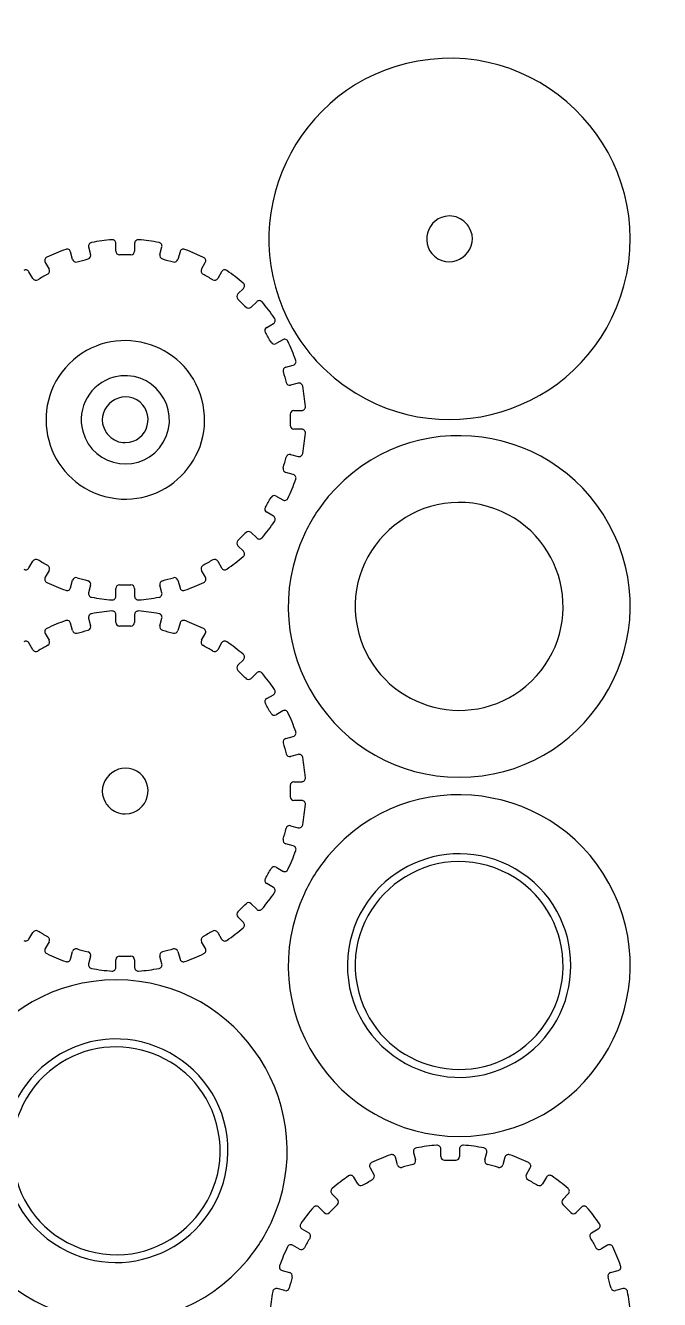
# Model space of a CAD drawing. Extents: x 827 to 1399, y 525 to 1105.
# Drawn here: x 932.4 to 1019.3, y 640.5 to 815.1 of the extents above; entities that cross this region are included whole.
import ezdxf

# ---------------------------------------------------------------- set-up
doc = ezdxf.new("R2010")
doc.units = 0
doc.layers.get('0').update_dxf_attribs({"linetype": 'CONTINUOUS'})

msp = doc.modelspace()

# ---------------------------------------------------------------- linework, layer by layer
at = {"color": 3}
for p, q in [((938.870949, 783.052368), (938.591149, 784.082268)), ((941.074049, 784.747868), (941.346949, 783.715868)), ((944.809149, 784.171668), (944.805549, 785.238968)), ((947.376149, 785.238968), (947.372649, 784.171768)), ((950.834749, 783.715868), (951.107549, 784.747868)), ((953.590549, 784.082468), (953.310749, 783.052368)), ((954.532449, 784.322068), (954.235849, 784.424168)), ((956.821249, 783.328368), (954.569049, 784.307868)), ((935.114149, 782.642068), (935.644649, 781.715968)), ((956.537049, 781.716068), (957.055749, 782.621368)), ((933.424649, 780.434368), (932.887849, 781.356768)), ((959.293749, 781.356768), (958.756949, 780.434368)), ((961.527549, 778.308468), (962.279749, 779.065768)), ((964.097249, 777.247968), (963.340149, 776.495868)), ((965.466049, 773.725468), (966.388449, 774.262068)), ((967.673849, 772.036068), (966.747649, 771.505468)), ((968.084049, 768.279168), (969.113949, 768.558768)), ((969.779349, 766.075968), (968.747449, 765.803168)), ((969.203449, 762.340968), (970.270549, 762.344468)), ((970.270549, 759.773968), (969.203349, 759.777568)), ((968.747549, 756.315368), (969.779349, 756.042568)), ((969.113949, 753.559568), (968.083949, 753.839368)), ((966.747649, 750.613068), (967.673849, 750.082468)), ((966.388449, 747.856368), (965.466049, 748.392968)), ((963.340149, 745.622568), (964.097249, 744.870468)), ((962.279749, 743.052668), (961.527549, 743.809968)), ((932.887849, 740.761568), (933.424549, 741.684068)), ((935.644649, 740.402468), (935.114149, 739.476368)), ((957.067749, 739.476368), (956.537049, 740.402468)), ((958.757049, 741.684068), (959.293649, 740.761668)), ((938.591249, 738.035968), (938.870949, 739.066168)), ((953.310749, 739.066268), (953.590549, 738.036168)), ((941.346949, 738.402668), (941.074049, 737.370668)), ((944.805549, 736.879468), (944.809149, 737.946868)), ((947.372649, 737.946768), (947.376149, 736.879468)), ((951.107549, 737.370668), (950.834649, 738.402668)), ((941.074049, 733.874468), (941.346949, 732.842468)), ((944.809149, 733.298268), (944.805549, 734.365568)), ((947.376149, 734.365568), (947.372649, 733.298368)), ((950.834749, 732.842468), (951.107549, 733.874468)), ((954.532449, 733.448668), (954.235849, 733.550768)), ((956.821249, 732.454968), (954.569049, 733.434468)), ((935.114149, 731.768668), (935.644649, 730.842568)), ((938.870949, 732.178968), (938.591149, 733.208868)), ((953.590549, 733.209068), (953.310749, 732.178968)), ((956.537049, 730.842668), (957.055749, 731.747968)), ((933.424649, 729.560968), (932.887849, 730.483368)), ((959.293749, 730.483368), (958.756949, 729.560968)), ((961.527549, 727.435068), (962.279749, 728.192368)), ((964.097249, 726.374568), (963.340149, 725.622468)), ((965.466049, 722.852068), (966.388449, 723.388668)), ((967.673849, 721.162668), (966.747649, 720.632068)), ((968.084049, 717.405768), (969.113949, 717.685368)), ((969.779349, 715.202568), (968.747449, 714.929768)), ((969.203449, 711.467568), (970.270549, 711.471068)), ((970.270549, 708.900568), (969.203349, 708.904168)), ((968.747549, 705.441968), (969.779349, 705.169168)), ((969.113949, 702.686168), (968.083949, 702.965968)), ((966.747649, 699.739668), (967.673849, 699.209068)), ((966.388449, 696.982968), (965.466049, 697.519568)), ((963.340149, 694.749168), (964.097249, 693.997068)), ((962.279749, 692.179268), (961.527549, 692.936568)), ((932.887849, 689.888168), (933.424549, 690.810668)), ((958.757049, 690.810668), (959.293649, 689.888268)), ((935.644649, 689.529068), (935.114149, 688.602968)), ((938.591249, 687.162568), (938.870949, 688.192768)), ((953.310749, 688.192868), (953.590549, 687.162768)), ((957.067749, 688.602968), (956.537049, 689.529068)), ((941.346949, 687.529268), (941.074049, 686.497268)), ((944.805549, 686.006068), (944.809149, 687.073468)), ((947.372649, 687.073368), (947.376149, 686.006068)), ((951.107549, 686.497268), (950.834649, 687.529268)), ((983.382049, 658.972568), (983.102249, 660.002668)), ((985.585249, 660.668168), (985.858149, 659.636168)), ((989.320149, 660.092068), (989.316649, 661.159368)), ((991.887249, 661.159368), (991.883649, 660.091968)), ((995.345849, 659.636168), (995.618749, 660.668168)), ((998.101549, 660.002868), (997.821849, 658.972668)), ((979.625049, 658.562468), (980.155749, 657.636368)), ((1001.048149, 657.636368), (1001.578649, 658.562468)), ((977.935749, 656.354768), (977.399149, 657.277168)), ((1003.804949, 657.277268), (1003.268249, 656.354768)), ((974.413049, 654.986168), (975.165249, 654.228868)), ((1006.038649, 654.228768), (1006.790949, 654.986168)), ((973.352649, 652.416268), (972.595549, 653.168368)), ((1008.608449, 653.168468), (1007.851249, 652.416268)), ((970.304349, 650.182468), (971.226749, 649.645868)), ((1009.977149, 649.645868), (1010.899649, 650.182568)), ((969.945149, 647.425768), (969.018949, 647.956368)), ((1012.185049, 647.956468), (1011.258949, 647.425868)), ((967.578849, 644.479268), (968.608849, 644.199468)), ((1012.595049, 644.199468), (1013.625049, 644.479268)), ((967.945249, 641.723468), (966.913449, 641.996268)), ((1014.290449, 641.996268), (1013.258649, 641.723468))]:
    msp.add_line(p, q, dxfattribs=at)
for points in [[(1001.967949, 817.734768), (1007.442649, 814.106668), (1014.770049, 817.526968), (1015.654249, 823.866068)], [(1014.412549, 779.426968), (1019.114649, 796.892568), (1003.999649, 813.367168), (986.197849, 810.223068)], [(986.197849, 810.223068), (969.380149, 807.252768), (960.502349, 788.356468), (969.070749, 773.508168)], [(944.266149, 785.735768), (943.327149, 785.661568), (942.392749, 785.538668), (941.466549, 785.367268)], [(944.644249, 785.605068), (944.534349, 785.706268), (944.415049, 785.747468), (944.266149, 785.735768)], [(947.915549, 785.735768), (947.766649, 785.747468), (947.647249, 785.706268), (947.537349, 785.605068)], [(950.715149, 785.367268), (949.788949, 785.538768), (948.854549, 785.661568), (947.915549, 785.735768)], [(937.941549, 784.422468), (937.053749, 784.107768), (936.183049, 783.747368), (935.332749, 783.342068)], [(938.340549, 784.394268), (938.208249, 784.463568), (938.082349, 784.472468), (937.941549, 784.422468)], [(938.591149, 784.082268), (938.551949, 784.226468), (938.472849, 784.324968), (938.340549, 784.394268)], [(941.135049, 785.143368), (941.055149, 785.017168), (941.035849, 784.892268), (941.074049, 784.747868)], [(941.466549, 785.367268), (941.319649, 785.340168), (941.214949, 785.269468), (941.135049, 785.143368)], [(944.805549, 785.238968), (944.805049, 785.388268), (944.754049, 785.503868), (944.644249, 785.605068)], [(944.809149, 784.171668), (944.810049, 783.896868), (945.034349, 783.673368), (945.309149, 783.673368)], [(946.872649, 783.673368), (947.147449, 783.673368), (947.371749, 783.896868), (947.372649, 784.171768)], [(947.537349, 785.605068), (947.427549, 785.503868), (947.376649, 785.388268), (947.376149, 785.238968)], [(951.046549, 785.143168), (950.966649, 785.269368), (950.862049, 785.340168), (950.715149, 785.367268)], [(951.107549, 784.747868), (951.145649, 784.892168), (951.126449, 785.017068), (951.046549, 785.143168)], [(953.839049, 784.393368), (953.707749, 784.323768), (953.629549, 784.225868), (953.590549, 784.082468)], [(954.235849, 784.424168), (954.095349, 784.472568), (953.970349, 784.462868), (953.839049, 784.393368)], [(954.569049, 784.307868), (954.556949, 784.313168), (954.544949, 784.317768), (954.532449, 784.322068)], [(935.070649, 783.039668), (935.026149, 782.897168), (935.039949, 782.771668), (935.114149, 782.642068)], [(935.332749, 783.342068), (935.197949, 783.277768), (935.115249, 783.182268), (935.070649, 783.039668)], [(938.870949, 783.052368), (938.942949, 782.787268), (939.217349, 782.629368), (939.482849, 782.700468)], [(939.482849, 782.700468), (939.986249, 782.835268), (940.489549, 782.970168), (940.992949, 783.105068)], [(940.992949, 783.105068), (941.258449, 783.176268), (941.417149, 783.450168), (941.346949, 783.715868)], [(946.872649, 783.673368), (946.351449, 783.673368), (945.830349, 783.673368), (945.309149, 783.673368)], [(950.834749, 783.715868), (950.764549, 783.450168), (950.923249, 783.176268), (951.188749, 783.105068)], [(951.188749, 783.105068), (951.692049, 782.970168), (952.195449, 782.835268), (952.698949, 782.700468)], [(952.698949, 782.700468), (952.964349, 782.629368), (953.238749, 782.787268), (953.310749, 783.052368)], [(957.096449, 783.027268), (957.048449, 783.171968), (956.961049, 783.267568), (956.821249, 783.328368)], [(957.055749, 782.621368), (957.131449, 782.753568), (957.144349, 782.882668), (957.096449, 783.027268)], [(932.565149, 781.593268), (932.419549, 781.625968), (932.295249, 781.601868), (932.172349, 781.517368)], [(932.887849, 781.356768), (932.812649, 781.485868), (932.710949, 781.560568), (932.565149, 781.593268)], [(935.460649, 781.034368), (935.009349, 780.773968), (934.558049, 780.513368), (934.106749, 780.252868)], [(935.460649, 781.034368), (935.698749, 781.171768), (935.781249, 781.477568), (935.644649, 781.715968)], [(956.537049, 781.716068), (956.400349, 781.477568), (956.482849, 781.171768), (956.720949, 781.034368)], [(958.074849, 780.252868), (957.623549, 780.513368), (957.172249, 780.773968), (956.720949, 781.034368)], [(959.616449, 781.593268), (959.470649, 781.560568), (959.368949, 781.485868), (959.293749, 781.356768)], [(960.009249, 781.517268), (959.886349, 781.601868), (959.762049, 781.625968), (959.616449, 781.593268)], [(962.249549, 779.798368), (961.533149, 780.409968), (960.785349, 780.983568), (960.009249, 781.517268)], [(933.424649, 780.434368), (933.562849, 780.196868), (933.868749, 780.115468), (934.106749, 780.252868)], [(958.074849, 780.252868), (958.312849, 780.115468), (958.618749, 780.196868), (958.756949, 780.434368)], [(962.424549, 779.438668), (962.418449, 779.587868), (962.363149, 779.701368), (962.249549, 779.798368)], [(962.279749, 779.065768), (962.384249, 779.170968), (962.430649, 779.290468), (962.424549, 779.438668)], [(976.336049, 765.579168), (990.380749, 755.746368), (1009.957549, 762.879468), (1014.412549, 779.426968)], [(961.527549, 778.308468), (961.333849, 778.113468), (961.334349, 777.796868), (961.528649, 777.602468)], [(961.528649, 777.602468), (961.897149, 777.233968), (962.265649, 776.865468), (962.634149, 776.496968)], [(964.470149, 777.392868), (964.321949, 777.398968), (964.202449, 777.352468), (964.097249, 777.247968)], [(964.829949, 777.217868), (964.732949, 777.331468), (964.619449, 777.386768), (964.470149, 777.392868)], [(966.548949, 774.977568), (966.015049, 775.753668), (965.441549, 776.501468), (964.829949, 777.217868)], [(962.634149, 776.496968), (962.828549, 776.302668), (963.145149, 776.302168), (963.340149, 776.495868)], [(965.466049, 773.725468), (965.228449, 773.587268), (965.147049, 773.281268), (965.284449, 773.043268)], [(966.388449, 774.262068), (966.517549, 774.337168), (966.592049, 774.439068), (966.624749, 774.584768)], [(966.624749, 774.584768), (966.657449, 774.730368), (966.633449, 774.854668), (966.548949, 774.977568)], [(969.070749, 773.508168), (970.882049, 770.368268), (973.366649, 767.658068), (976.336049, 765.579168)], [(966.066149, 771.689368), (965.805549, 772.140668), (965.545049, 772.591968), (965.284449, 773.043268)], [(968.071649, 772.079568), (967.929149, 772.124068), (967.803449, 772.110368), (967.673849, 772.036068)], [(968.373749, 771.817468), (968.309549, 771.952268), (968.214149, 772.034968), (968.071649, 772.079568)], [(969.454149, 769.208468), (969.139349, 770.096268), (968.779049, 770.967168), (968.373749, 771.817468)], [(966.066149, 771.689368), (966.203549, 771.451368), (966.509249, 771.368968), (966.747649, 771.505468)], [(968.084049, 768.279168), (967.818849, 768.207168), (967.660949, 767.932668), (967.732049, 767.667268)], [(969.113949, 768.558768), (969.258149, 768.597968), (969.356649, 768.677068), (969.425949, 768.809368)], [(969.425949, 768.809368), (969.495249, 768.941668), (969.504149, 769.067668), (969.454149, 769.208468)], [(967.732049, 767.667268), (967.866949, 767.163868), (968.001749, 766.660468), (968.136649, 766.157168)], [(968.136649, 766.157168), (968.207849, 765.891668), (968.481749, 765.732968), (968.747449, 765.803168)], [(970.174649, 766.014968), (970.048549, 766.094868), (969.923649, 766.114168), (969.779349, 766.075968)], [(970.398749, 765.683568), (970.371649, 765.830468), (970.300849, 765.935068), (970.174649, 766.014968)], [(970.767349, 762.883768), (970.693149, 763.822868), (970.570249, 764.757268), (970.398749, 765.683568)], [(1013.073649, 745.368468), (1005.865749, 760.823768), (984.960049, 763.690168), (973.911149, 750.530968)], [(969.203449, 762.340968), (968.928549, 762.340068), (968.705049, 762.115768), (968.705049, 761.840968)], [(968.705049, 761.840968), (968.705049, 761.319868), (968.705049, 760.798668), (968.705049, 760.277568)], [(970.270549, 762.344468), (970.419849, 762.344968), (970.535449, 762.395868), (970.636549, 762.505668)], [(970.636549, 762.505668), (970.737749, 762.615568), (970.779049, 762.734868), (970.767349, 762.883768)], [(968.705049, 760.277568), (968.705049, 760.002768), (968.928549, 759.778468), (969.203349, 759.777568)], [(970.636649, 759.612668), (970.535449, 759.722468), (970.419949, 759.773468), (970.270549, 759.773968)], [(970.767349, 759.234568), (970.779049, 759.383468), (970.737849, 759.502768), (970.636649, 759.612668)], [(970.398749, 756.434968), (970.570249, 757.361168), (970.693149, 758.295568), (970.767349, 759.234568)], [(968.747549, 756.315368), (968.481849, 756.385568), (968.207949, 756.226868), (968.136749, 755.961368)], [(969.779349, 756.042568), (969.923649, 756.004368), (970.048549, 756.023668), (970.174649, 756.103568)], [(970.174649, 756.103568), (970.300849, 756.183468), (970.371649, 756.288068), (970.398749, 756.434968)], [(967.732049, 754.451268), (967.660949, 754.185868), (967.818749, 753.911368), (968.083949, 753.839368)], [(967.732049, 754.451268), (967.867049, 754.954668), (968.001949, 755.458068), (968.136749, 755.961368)], [(968.373749, 750.301068), (968.779049, 751.151368), (969.139349, 752.022268), (969.454249, 752.909968)], [(969.425949, 753.308968), (969.356649, 753.441368), (969.258149, 753.520368), (969.113949, 753.559568)], [(969.454249, 752.909968), (969.504149, 753.050768), (969.495149, 753.176668), (969.425949, 753.308968)], [(965.284449, 749.075168), (965.147049, 748.837168), (965.228449, 748.531168), (965.466049, 748.392968)], [(965.284449, 749.075168), (965.545049, 749.526468), (965.805549, 749.977868), (966.066149, 750.429168)], [(966.747649, 750.613068), (966.509249, 750.749668), (966.203549, 750.667168), (966.066149, 750.429168)], [(967.673849, 750.082468), (967.803449, 750.008168), (967.929049, 749.994468), (968.071649, 750.038968)], [(968.071649, 750.038968), (968.214149, 750.083568), (968.309549, 750.166268), (968.373749, 750.301068)], [(973.911149, 750.530968), (972.599249, 748.967968), (971.493749, 747.231968), (970.630749, 745.382868)], [(966.624749, 747.533668), (966.592049, 747.679468), (966.517549, 747.781268), (966.388449, 747.856368)], [(966.548849, 747.140868), (966.633449, 747.263768), (966.657449, 747.388068), (966.624749, 747.533668)], [(962.634149, 745.621468), (962.265649, 745.252968), (961.897149, 744.884468), (961.528649, 744.515968)], [(963.340149, 745.622568), (963.145149, 745.816268), (962.828549, 745.815768), (962.634149, 745.621468)], [(964.829849, 744.900568), (965.441449, 745.616868), (966.015049, 746.364768), (966.548849, 747.140868)], [(961.528649, 744.515968), (961.334349, 744.321568), (961.333849, 744.004968), (961.527549, 743.809968)], [(970.630749, 745.382868), (963.387449, 729.862168), (974.771249, 712.084568), (991.845849, 712.074668)], [(964.097249, 744.870468), (964.202449, 744.765968), (964.321949, 744.719468), (964.470149, 744.725568)], [(964.470149, 744.725568), (964.619349, 744.731668), (964.732849, 744.786868), (964.829849, 744.900568)], [(991.845849, 712.074668), (1008.917049, 712.064768), (1020.291049, 729.892668), (1013.073649, 745.368468)], [(960.009149, 740.601168), (960.785249, 741.134968), (961.533149, 741.708468), (962.249549, 742.320068)], [(962.249549, 742.320068), (962.363149, 742.417068), (962.418449, 742.530568), (962.424549, 742.679768)], [(962.424549, 742.679768), (962.430649, 742.827968), (962.384249, 742.947468), (962.279749, 743.052668)], [(932.172349, 740.601068), (932.295249, 740.516568), (932.419549, 740.492468), (932.565149, 740.525168)], [(932.565149, 740.525168), (932.710849, 740.557868), (932.812749, 740.632568), (932.887849, 740.761568)], [(934.106749, 741.865668), (933.868749, 742.003068), (933.562749, 741.921668), (933.424549, 741.684068)], [(935.460749, 741.083968), (935.009449, 741.344568), (934.558049, 741.605168), (934.106749, 741.865668)], [(935.644649, 740.402468), (935.781149, 740.640868), (935.698749, 740.946568), (935.460749, 741.083968)], [(956.720849, 741.084068), (956.482849, 740.946668), (956.400349, 740.640968), (956.537049, 740.402468)], [(958.074849, 741.865668), (957.623549, 741.605168), (957.172249, 741.344668), (956.720849, 741.084068)], [(958.757049, 741.684068), (958.618849, 741.921668), (958.312849, 742.003068), (958.074849, 741.865668)], [(959.293649, 740.761668), (959.368749, 740.632568), (959.470649, 740.557968), (959.616449, 740.525268)], [(959.616449, 740.525268), (959.761949, 740.492568), (959.886249, 740.516568), (960.009149, 740.601168)], [(935.114149, 739.476368), (935.039949, 739.346868), (935.026149, 739.221168), (935.070649, 739.078768)], [(935.070649, 739.078768), (935.115249, 738.936168), (935.197949, 738.840668), (935.332849, 738.776368)], [(935.332849, 738.776368), (936.183049, 738.371068), (937.053849, 738.010568), (937.941549, 737.695868)], [(939.482849, 739.418168), (939.217449, 739.489268), (938.942949, 739.331368), (938.870949, 739.066168)], [(939.482849, 739.418168), (939.986249, 739.283168), (940.489649, 739.148268), (940.992949, 739.013468)], [(941.346949, 738.402668), (941.417149, 738.668368), (941.258449, 738.942268), (940.992949, 739.013468)], [(951.188649, 739.013468), (950.923149, 738.942268), (950.764449, 738.668368), (950.834649, 738.402668)], [(951.188649, 739.013468), (951.692049, 739.148368), (952.195449, 739.283268), (952.698849, 739.418168)], [(953.310749, 739.066268), (953.238749, 739.331368), (952.964249, 739.489268), (952.698849, 739.418168)], [(954.240049, 737.695968), (955.127849, 738.010768), (955.998749, 738.371068), (956.848949, 738.776368)], [(956.848949, 738.776368), (956.983849, 738.840668), (957.066549, 738.936168), (957.111149, 739.078668)], [(957.111149, 739.078668), (957.155649, 739.221268), (957.141949, 739.346868), (957.067749, 739.476368)], [(937.941549, 737.695868), (938.082249, 737.645868), (938.208249, 737.654768), (938.340549, 737.724068)], [(938.340549, 737.724068), (938.472849, 737.793368), (938.552049, 737.891768), (938.591249, 738.035968)], [(941.074049, 737.370668), (941.035849, 737.226368), (941.055149, 737.101368), (941.135049, 736.975368)], [(941.135049, 736.975368), (941.214949, 736.849168), (941.319549, 736.778368), (941.466449, 736.751268)], [(944.644249, 736.513368), (944.754049, 736.614568), (944.805049, 736.730168), (944.805549, 736.879468)], [(945.309149, 738.445168), (945.034349, 738.445168), (944.810049, 738.221668), (944.809149, 737.946868)], [(945.309149, 738.445168), (945.830349, 738.445168), (946.351449, 738.445168), (946.872649, 738.445168)], [(947.372649, 737.946768), (947.371749, 738.221668), (947.147449, 738.445168), (946.872649, 738.445168)], [(947.376149, 736.879468), (947.376649, 736.730168), (947.427549, 736.614568), (947.537349, 736.513368)], [(950.715149, 736.751268), (950.862049, 736.778368), (950.966649, 736.849168), (951.046549, 736.975368)], [(951.046549, 736.975368), (951.126449, 737.101368), (951.145749, 737.226368), (951.107549, 737.370668)], [(953.590549, 738.036168), (953.629749, 737.891968), (953.708749, 737.793468), (953.841049, 737.724168)], [(953.841049, 737.724168), (953.973349, 737.654868), (954.099349, 737.645968), (954.240049, 737.695968)], [(941.466449, 736.751268), (942.392649, 736.579768), (943.327049, 736.456868), (944.266149, 736.382668)], [(944.266149, 736.382668), (944.415049, 736.370968), (944.534349, 736.412168), (944.644249, 736.513368)], [(947.537349, 736.513368), (947.647249, 736.412168), (947.766649, 736.370968), (947.915549, 736.382668)], [(947.915549, 736.382668), (948.854549, 736.456868), (949.788949, 736.579768), (950.715149, 736.751268)], [(937.941549, 733.549068), (937.053749, 733.234368), (936.183049, 732.873968), (935.332749, 732.468668)], [(938.340549, 733.520868), (938.208249, 733.590168), (938.082349, 733.599068), (937.941549, 733.549068)], [(938.591149, 733.208868), (938.551949, 733.353068), (938.472849, 733.451568), (938.340549, 733.520868)], [(941.135049, 734.269968), (941.055149, 734.143768), (941.035849, 734.018868), (941.074049, 733.874468)], [(941.466549, 734.493868), (941.319649, 734.466768), (941.214949, 734.396068), (941.135049, 734.269968)], [(944.266149, 734.862368), (943.327149, 734.788168), (942.392749, 734.665268), (941.466549, 734.493868)], [(944.644249, 734.731668), (944.534349, 734.832868), (944.415049, 734.874068), (944.266149, 734.862368)], [(944.805549, 734.365568), (944.805049, 734.514868), (944.754049, 734.630468), (944.644249, 734.731668)], [(947.537349, 734.731668), (947.427549, 734.630468), (947.376649, 734.514868), (947.376149, 734.365568)], [(947.915549, 734.862368), (947.766649, 734.874068), (947.647249, 734.832868), (947.537349, 734.731668)], [(950.715149, 734.493868), (949.788949, 734.665368), (948.854549, 734.788168), (947.915549, 734.862368)], [(951.046549, 734.269768), (950.966649, 734.395968), (950.862049, 734.466768), (950.715149, 734.493868)], [(951.107549, 733.874468), (951.145649, 734.018768), (951.126449, 734.143668), (951.046549, 734.269768)], [(953.839049, 733.519968), (953.707749, 733.450368), (953.629549, 733.352468), (953.590549, 733.209068)], [(954.235849, 733.550768), (954.095349, 733.599168), (953.970349, 733.589468), (953.839049, 733.519968)], [(954.569049, 733.434468), (954.556949, 733.439768), (954.544949, 733.444368), (954.532449, 733.448668)], [(935.070649, 732.166268), (935.026149, 732.023768), (935.039949, 731.898268), (935.114149, 731.768668)], [(935.332749, 732.468668), (935.197949, 732.404368), (935.115249, 732.308868), (935.070649, 732.166268)], [(938.870949, 732.178968), (938.942949, 731.913868), (939.217349, 731.755968), (939.482849, 731.827068)], [(939.482849, 731.827068), (939.986249, 731.961868), (940.489549, 732.096768), (940.992949, 732.231668)], [(940.992949, 732.231668), (941.258449, 732.302868), (941.417149, 732.576768), (941.346949, 732.842468)], [(944.809149, 733.298268), (944.810049, 733.023468), (945.034349, 732.799968), (945.309149, 732.799968)], [(946.872649, 732.799968), (946.351449, 732.799968), (945.830349, 732.799968), (945.309149, 732.799968)], [(946.872649, 732.799968), (947.147449, 732.799968), (947.371749, 733.023468), (947.372649, 733.298368)], [(950.834749, 732.842468), (950.764549, 732.576768), (950.923249, 732.302868), (951.188749, 732.231668)], [(951.188749, 732.231668), (951.692049, 732.096768), (952.195449, 731.961868), (952.698949, 731.827068)], [(952.698949, 731.827068), (952.964349, 731.755968), (953.238749, 731.913868), (953.310749, 732.178968)], [(957.096449, 732.153868), (957.048449, 732.298568), (956.961049, 732.394168), (956.821249, 732.454968)], [(957.055749, 731.747968), (957.131449, 731.880168), (957.144349, 732.009268), (957.096449, 732.153868)], [(932.565149, 730.719868), (932.419549, 730.752568), (932.295249, 730.728468), (932.172349, 730.643968)], [(932.887849, 730.483368), (932.812649, 730.612468), (932.710949, 730.687168), (932.565149, 730.719868)], [(935.460649, 730.160968), (935.009349, 729.900568), (934.558049, 729.639968), (934.106749, 729.379468)], [(935.460649, 730.160968), (935.698749, 730.298368), (935.781249, 730.604168), (935.644649, 730.842568)], [(956.537049, 730.842668), (956.400349, 730.604168), (956.482849, 730.298368), (956.720949, 730.160968)], [(958.074849, 729.379468), (957.623549, 729.639968), (957.172249, 729.900568), (956.720949, 730.160968)], [(959.616449, 730.719868), (959.470649, 730.687168), (959.368949, 730.612468), (959.293749, 730.483368)], [(960.009249, 730.643868), (959.886349, 730.728468), (959.762049, 730.752568), (959.616449, 730.719868)], [(962.249549, 728.924968), (961.533149, 729.536568), (960.785349, 730.110168), (960.009249, 730.643868)], [(933.424649, 729.560968), (933.562849, 729.323468), (933.868749, 729.242068), (934.106749, 729.379468)], [(958.074849, 729.379468), (958.312849, 729.242068), (958.618749, 729.323468), (958.756949, 729.560968)], [(962.424549, 728.565268), (962.418449, 728.714468), (962.363149, 728.827968), (962.249549, 728.924968)], [(962.279749, 728.192368), (962.384249, 728.297568), (962.430649, 728.417068), (962.424549, 728.565268)], [(961.527549, 727.435068), (961.333849, 727.240068), (961.334349, 726.923468), (961.528649, 726.729068)], [(962.634149, 725.623568), (962.265649, 725.992068), (961.897149, 726.360568), (961.528649, 726.729068)], [(964.470149, 726.519468), (964.321949, 726.525568), (964.202449, 726.479068), (964.097249, 726.374568)], [(964.829949, 726.344468), (964.732949, 726.458068), (964.619449, 726.513368), (964.470149, 726.519468)], [(966.548949, 724.104168), (966.015049, 724.880268), (965.441549, 725.628068), (964.829949, 726.344468)], [(962.634149, 725.623568), (962.828549, 725.429268), (963.145149, 725.428768), (963.340149, 725.622468)], [(965.466049, 722.852068), (965.228449, 722.713868), (965.147049, 722.407868), (965.284449, 722.169868)], [(966.388449, 723.388668), (966.517549, 723.463768), (966.592049, 723.565668), (966.624749, 723.711368)], [(966.624749, 723.711368), (966.657449, 723.856968), (966.633449, 723.981268), (966.548949, 724.104168)], [(966.066149, 720.815968), (965.805549, 721.267268), (965.545049, 721.718568), (965.284449, 722.169868)], [(968.071649, 721.206168), (967.929149, 721.250668), (967.803449, 721.236968), (967.673849, 721.162668)], [(968.373749, 720.944068), (968.309549, 721.078868), (968.214149, 721.161568), (968.071649, 721.206168)], [(966.066149, 720.815968), (966.203549, 720.577968), (966.509249, 720.495568), (966.747649, 720.632068)], [(969.454149, 718.335068), (969.139349, 719.222868), (968.779049, 720.093768), (968.373749, 720.944068)], [(969.113949, 717.685368), (969.258149, 717.724568), (969.356649, 717.803668), (969.425949, 717.935968)], [(969.425949, 717.935968), (969.495249, 718.068268), (969.504149, 718.194268), (969.454149, 718.335068)], [(968.084049, 717.405768), (967.818849, 717.333768), (967.660949, 717.059268), (967.732049, 716.793868)], [(967.732049, 716.793868), (967.866949, 716.290468), (968.001749, 715.787068), (968.136649, 715.283768)], [(968.136649, 715.283768), (968.207849, 715.018268), (968.481749, 714.859568), (968.747449, 714.929768)], [(970.174649, 715.141568), (970.048549, 715.221468), (969.923649, 715.240768), (969.779349, 715.202568)], [(970.398749, 714.810168), (970.371649, 714.957068), (970.300849, 715.061668), (970.174649, 715.141568)], [(970.767349, 712.010368), (970.693149, 712.949468), (970.570249, 713.883868), (970.398749, 714.810168)], [(1013.073649, 696.152968), (1005.865749, 711.608268), (984.960049, 714.474668), (973.911149, 701.315468)], [(969.203449, 711.467568), (968.928549, 711.466668), (968.705049, 711.242368), (968.705049, 710.967568)], [(968.705049, 710.967568), (968.705049, 710.446468), (968.705049, 709.925268), (968.705049, 709.404168)], [(970.270549, 711.471068), (970.419849, 711.471568), (970.535449, 711.522468), (970.636549, 711.632268)], [(970.636549, 711.632268), (970.737749, 711.742168), (970.779049, 711.861468), (970.767349, 712.010368)], [(968.705049, 709.404168), (968.705049, 709.129368), (968.928549, 708.905068), (969.203349, 708.904168)], [(970.636649, 708.739268), (970.535449, 708.849068), (970.419949, 708.900068), (970.270549, 708.900568)], [(970.398749, 705.561568), (970.570249, 706.487768), (970.693149, 707.422168), (970.767349, 708.361168)], [(970.767349, 708.361168), (970.779049, 708.510068), (970.737849, 708.629368), (970.636649, 708.739268)], [(968.747549, 705.441968), (968.481849, 705.512168), (968.207949, 705.353468), (968.136749, 705.087968)], [(970.174649, 705.230168), (970.300849, 705.310068), (970.371649, 705.414668), (970.398749, 705.561568)], [(967.732049, 703.577868), (967.867049, 704.081268), (968.001949, 704.584668), (968.136749, 705.087968)], [(969.779349, 705.169168), (969.923649, 705.130968), (970.048549, 705.150268), (970.174649, 705.230168)], [(967.732049, 703.577868), (967.660949, 703.312468), (967.818749, 703.037968), (968.083949, 702.965968)], [(968.373749, 699.427668), (968.779049, 700.277968), (969.139349, 701.148868), (969.454249, 702.036568)], [(969.425949, 702.435568), (969.356649, 702.567968), (969.258149, 702.646968), (969.113949, 702.686168)], [(969.454249, 702.036568), (969.504149, 702.177368), (969.495149, 702.303268), (969.425949, 702.435568)], [(973.911149, 701.315468), (972.599249, 699.752468), (971.493749, 698.016468), (970.630749, 696.167368)], [(965.284449, 698.201768), (965.545049, 698.653068), (965.805549, 699.104468), (966.066149, 699.555768)], [(966.747649, 699.739668), (966.509249, 699.876268), (966.203549, 699.793768), (966.066149, 699.555768)], [(967.673849, 699.209068), (967.803449, 699.134768), (967.929049, 699.121068), (968.071649, 699.165568)], [(968.071649, 699.165568), (968.214149, 699.210168), (968.309549, 699.292868), (968.373749, 699.427668)], [(965.284449, 698.201768), (965.147049, 697.963768), (965.228449, 697.657768), (965.466049, 697.519568)], [(966.624749, 696.660268), (966.592049, 696.806068), (966.517549, 696.907868), (966.388449, 696.982968)], [(966.548849, 696.267468), (966.633449, 696.390368), (966.657449, 696.514668), (966.624749, 696.660268)], [(963.340149, 694.749168), (963.145149, 694.942868), (962.828549, 694.942368), (962.634149, 694.748068)], [(970.630749, 696.167368), (963.387449, 680.646668), (974.771249, 662.869068), (991.845849, 662.859168)], [(964.829849, 694.027168), (965.441449, 694.743468), (966.015049, 695.491368), (966.548849, 696.267468)], [(991.845849, 662.859168), (1008.917049, 662.849268), (1020.291049, 680.677168), (1013.073649, 696.152968)], [(961.528649, 693.642568), (961.334349, 693.448168), (961.333849, 693.131568), (961.527549, 692.936568)], [(961.528649, 693.642568), (961.897149, 694.011068), (962.265649, 694.379568), (962.634149, 694.748068)], [(964.097249, 693.997068), (964.202449, 693.892568), (964.321949, 693.846068), (964.470149, 693.852168)], [(964.470149, 693.852168), (964.619349, 693.858268), (964.732849, 693.913468), (964.829849, 694.027168)], [(960.009149, 689.727768), (960.785249, 690.261568), (961.533149, 690.835068), (962.249549, 691.446668)], [(962.249549, 691.446668), (962.363149, 691.543668), (962.418449, 691.657168), (962.424549, 691.806368)], [(962.424549, 691.806368), (962.430649, 691.954568), (962.384249, 692.074068), (962.279749, 692.179268)], [(932.172349, 689.727668), (932.295249, 689.643168), (932.419549, 689.619068), (932.565149, 689.651768)], [(932.565149, 689.651768), (932.710849, 689.684468), (932.812749, 689.759168), (932.887849, 689.888168)], [(934.106749, 690.992268), (933.868749, 691.129668), (933.562749, 691.048268), (933.424549, 690.810668)], [(935.460749, 690.210568), (935.009449, 690.471168), (934.558049, 690.731768), (934.106749, 690.992268)], [(935.644649, 689.529068), (935.781149, 689.767468), (935.698749, 690.073168), (935.460749, 690.210568)], [(956.720849, 690.210668), (956.482849, 690.073268), (956.400349, 689.767568), (956.537049, 689.529068)], [(958.074849, 690.992268), (957.623549, 690.731768), (957.172249, 690.471268), (956.720849, 690.210668)], [(958.757049, 690.810668), (958.618849, 691.048268), (958.312849, 691.129668), (958.074849, 690.992268)], [(959.293649, 689.888268), (959.368749, 689.759168), (959.470649, 689.684568), (959.616449, 689.651868)], [(959.616449, 689.651868), (959.761949, 689.619168), (959.886249, 689.643168), (960.009149, 689.727768)], [(935.114149, 688.602968), (935.039949, 688.473468), (935.026149, 688.347768), (935.070649, 688.205368)], [(935.070649, 688.205368), (935.115249, 688.062768), (935.197949, 687.967268), (935.332849, 687.902968)], [(939.482849, 688.544768), (939.217449, 688.615868), (938.942949, 688.457968), (938.870949, 688.192768)], [(939.482849, 688.544768), (939.986249, 688.409768), (940.489649, 688.274868), (940.992949, 688.140068)], [(941.346949, 687.529268), (941.417149, 687.794968), (941.258449, 688.068868), (940.992949, 688.140068)], [(951.188649, 688.140068), (950.923149, 688.068868), (950.764449, 687.794968), (950.834649, 687.529268)], [(952.698849, 688.544768), (952.195449, 688.409868), (951.692049, 688.274968), (951.188649, 688.140068)], [(953.310749, 688.192868), (953.238749, 688.457968), (952.964249, 688.615868), (952.698849, 688.544768)], [(956.848949, 687.902968), (956.983849, 687.967268), (957.066549, 688.062768), (957.111149, 688.205268)], [(957.111149, 688.205268), (957.155649, 688.347868), (957.141949, 688.473468), (957.067749, 688.602968)], [(935.332849, 687.902968), (936.183049, 687.497668), (937.053849, 687.137168), (937.941549, 686.822468)], [(937.941549, 686.822468), (938.082249, 686.772468), (938.208249, 686.781368), (938.340549, 686.850668)], [(938.340549, 686.850668), (938.472849, 686.919968), (938.552049, 687.018368), (938.591249, 687.162568)], [(941.074049, 686.497268), (941.035849, 686.352968), (941.055149, 686.227968), (941.135049, 686.101968)], [(945.309149, 687.571768), (945.034349, 687.571768), (944.810049, 687.348268), (944.809149, 687.073468)], [(945.309149, 687.571768), (945.830349, 687.571768), (946.351449, 687.571768), (946.872649, 687.571768)], [(947.372649, 687.073368), (947.371749, 687.348268), (947.147449, 687.571768), (946.872649, 687.571768)], [(951.046549, 686.101968), (951.126449, 686.227968), (951.145749, 686.352968), (951.107549, 686.497268)], [(953.590549, 687.162768), (953.629749, 687.018568), (953.708749, 686.920068), (953.841049, 686.850768)], [(953.841049, 686.850768), (953.973349, 686.781468), (954.099349, 686.772568), (954.240049, 686.822568)], [(954.240049, 686.822568), (955.127849, 687.137368), (955.998749, 687.497668), (956.848949, 687.902968)], [(941.135049, 686.101968), (941.214949, 685.975768), (941.319549, 685.904968), (941.466449, 685.877868)], [(941.466449, 685.877868), (942.392649, 685.706368), (943.327049, 685.583468), (944.266149, 685.509268)], [(944.266149, 685.509268), (944.415049, 685.497568), (944.534349, 685.538768), (944.644249, 685.639968)], [(944.644249, 685.639968), (944.754049, 685.741168), (944.805049, 685.856768), (944.805549, 686.006068)], [(947.376149, 686.006068), (947.376649, 685.856768), (947.427549, 685.741168), (947.537349, 685.639968)], [(947.537349, 685.639968), (947.647249, 685.538768), (947.766649, 685.497568), (947.915549, 685.509268)], [(947.915549, 685.509268), (948.854549, 685.583468), (949.788949, 685.706368), (950.715149, 685.877868)], [(950.715149, 685.877868), (950.862049, 685.904968), (950.966649, 685.975768), (951.046549, 686.101968)], [(944.846949, 684.306268), (927.775749, 684.316168), (916.401749, 666.488268), (923.619149, 651.012468)], [(966.062049, 650.998068), (973.305349, 666.518768), (961.921549, 684.296368), (944.846949, 684.306268)], [(982.452749, 660.342868), (981.564949, 660.028068), (980.694049, 659.667768), (979.843849, 659.262468)], [(982.851749, 660.314668), (982.719449, 660.383968), (982.593449, 660.392868), (982.452749, 660.342868)], [(983.102249, 660.002668), (983.063049, 660.146868), (982.984049, 660.245368), (982.851749, 660.314668)], [(985.646249, 661.063468), (985.566349, 660.937468), (985.547049, 660.812468), (985.585249, 660.668168)], [(985.977649, 661.287568), (985.830749, 661.260468), (985.726149, 661.189668), (985.646249, 661.063468)], [(988.777249, 661.656168), (987.838249, 661.581968), (986.903849, 661.459068), (985.977649, 661.287568)], [(989.155449, 661.525468), (989.045549, 661.626668), (988.926149, 661.667868), (988.777249, 661.656168)], [(989.316649, 661.159368), (989.316149, 661.308668), (989.265249, 661.424268), (989.155449, 661.525468)], [(989.320149, 660.092068), (989.321049, 659.817168), (989.545349, 659.593668), (989.820149, 659.593668)], [(991.383649, 659.593668), (991.658449, 659.593668), (991.882749, 659.817168), (991.883649, 660.091968)], [(992.048549, 661.525468), (991.938749, 661.424268), (991.887749, 661.308668), (991.887249, 661.159368)], [(992.426649, 661.656168), (992.277749, 661.667868), (992.158449, 661.626668), (992.048549, 661.525468)], [(995.226349, 661.287568), (994.300149, 661.459068), (993.365749, 661.581968), (992.426649, 661.656168)], [(995.557749, 661.063468), (995.477849, 661.189668), (995.373249, 661.260468), (995.226349, 661.287568)], [(995.618749, 660.668168), (995.656949, 660.812468), (995.637649, 660.937468), (995.557749, 661.063468)], [(998.352249, 660.314768), (998.219949, 660.245468), (998.140749, 660.147068), (998.101549, 660.002868)], [(998.751249, 660.342968), (998.610549, 660.392968), (998.484549, 660.384068), (998.352249, 660.314768)], [(1001.359949, 659.262468), (1000.509749, 659.667768), (999.638949, 660.028268), (998.751249, 660.342968)], [(979.581649, 658.960168), (979.537149, 658.817568), (979.550849, 658.691968), (979.625049, 658.562468)], [(979.843849, 659.262468), (979.708949, 659.198168), (979.626249, 659.102668), (979.581649, 658.960168)], [(983.382049, 658.972568), (983.454049, 658.707468), (983.728549, 658.549568), (983.993949, 658.620668)], [(985.504149, 659.025368), (985.000749, 658.890468), (984.497349, 658.755568), (983.993949, 658.620668)], [(985.504149, 659.025368), (985.769649, 659.096568), (985.928349, 659.370468), (985.858149, 659.636168)], [(989.820149, 659.593668), (990.341349, 659.593668), (990.862449, 659.593668), (991.383649, 659.593668)], [(995.345849, 659.636168), (995.275649, 659.370468), (995.434349, 659.096568), (995.699849, 659.025368)], [(997.209949, 658.620668), (996.706549, 658.755668), (996.203149, 658.890568), (995.699849, 659.025368)], [(997.209949, 658.620668), (997.475349, 658.549568), (997.749849, 658.707468), (997.821849, 658.972668)], [(1001.622149, 658.960068), (1001.577549, 659.102668), (1001.494849, 659.198168), (1001.359949, 659.262468)], [(1001.578649, 658.562468), (1001.652849, 658.691968), (1001.666649, 658.817668), (1001.622149, 658.960068)], [(976.683649, 657.437668), (975.907549, 656.903868), (975.159649, 656.330368), (974.443249, 655.718768)], [(977.076349, 657.513568), (976.930849, 657.546268), (976.806549, 657.522268), (976.683649, 657.437668)], [(977.399149, 657.277168), (977.324049, 657.406268), (977.222149, 657.480868), (977.076349, 657.513568)], [(978.617949, 656.173168), (979.069249, 656.433668), (979.520549, 656.694168), (979.971949, 656.954768)], [(979.971949, 656.954768), (980.209949, 657.092168), (980.292449, 657.397868), (980.155749, 657.636368)], [(1001.048149, 657.636368), (1000.911649, 657.397968), (1000.994049, 657.092268), (1001.232049, 656.954868)], [(1001.232049, 656.954868), (1001.683349, 656.694268), (1002.134749, 656.433668), (1002.586049, 656.173168)], [(1004.127649, 657.513668), (1003.981949, 657.480968), (1003.880049, 657.406268), (1003.804949, 657.277268)], [(1004.520449, 657.437768), (1004.397549, 657.522268), (1004.273249, 657.546368), (1004.127649, 657.513668)], [(1006.760749, 655.718768), (1006.044349, 656.330268), (1005.296549, 656.903868), (1004.520449, 657.437768)], [(974.268249, 655.359068), (974.262149, 655.210868), (974.308549, 655.091368), (974.413049, 654.986168)], [(974.443249, 655.718768), (974.329649, 655.621768), (974.274349, 655.508268), (974.268249, 655.359068)], [(977.935749, 656.354768), (978.073949, 656.117168), (978.379949, 656.035768), (978.617949, 656.173168)], [(1002.586049, 656.173168), (1002.824049, 656.035768), (1003.130049, 656.117168), (1003.268249, 656.354768)], [(1006.935749, 655.359068), (1006.929649, 655.508268), (1006.874349, 655.621768), (1006.760749, 655.718768)], [(1006.790949, 654.986168), (1006.895449, 655.091368), (1006.941849, 655.210868), (1006.935749, 655.359068)], [(971.862949, 653.138268), (971.251349, 652.421968), (970.677749, 651.674068), (970.143949, 650.897968)], [(972.222649, 653.313268), (972.073449, 653.307168), (971.959949, 653.251968), (971.862949, 653.138268)], [(972.595549, 653.168368), (972.490349, 653.272868), (972.370849, 653.319368), (972.222649, 653.313268)], [(975.164149, 653.522868), (974.795649, 653.154368), (974.427149, 652.785868), (974.058649, 652.417368)], [(975.164149, 653.522868), (975.358449, 653.717268), (975.358949, 654.033868), (975.165249, 654.228868)], [(1006.038649, 654.228768), (1005.844949, 654.033768), (1005.845449, 653.717068), (1006.039849, 653.522768)], [(1007.145249, 652.417368), (1006.776849, 652.785868), (1006.408349, 653.154368), (1006.039849, 653.522768)], [(1008.981349, 653.313368), (1008.833149, 653.319468), (1008.713649, 653.272968), (1008.608449, 653.168468)], [(1009.341149, 653.138368), (1009.244049, 653.251968), (1009.130549, 653.307268), (1008.981349, 653.313368)], [(1011.060149, 650.898068), (1010.526249, 651.674168), (1009.952749, 652.422068), (1009.341149, 653.138368)], [(973.352649, 652.416268), (973.547649, 652.222568), (973.864249, 652.223068), (974.058649, 652.417368)], [(1007.145249, 652.417368), (1007.339649, 652.223068), (1007.656249, 652.222568), (1007.851249, 652.416268)], [(923.619149, 651.012468), (930.827049, 635.557168), (951.732749, 632.690768), (962.781649, 645.849968)], [(962.781649, 645.849968), (964.093549, 647.412968), (965.199049, 649.148968), (966.062049, 650.998068)], [(970.143949, 650.897968), (970.059349, 650.775068), (970.035349, 650.650768), (970.068049, 650.505168)], [(970.068049, 650.505168), (970.100749, 650.359368), (970.175249, 650.257568), (970.304349, 650.182468)], [(971.408349, 648.963668), (971.545749, 649.201668), (971.464349, 649.507668), (971.226749, 649.645868)], [(1009.977149, 649.645868), (1009.739549, 649.507668), (1009.658149, 649.201668), (1009.795549, 648.963668)], [(1010.899649, 650.182568), (1011.028649, 650.257668), (1011.103349, 650.359568), (1011.136049, 650.505268)], [(1011.136049, 650.505268), (1011.168749, 650.650868), (1011.144649, 650.775168), (1011.060149, 650.898068)], [(968.621149, 647.999868), (968.478649, 647.955268), (968.383249, 647.872568), (968.319049, 647.737768)], [(969.018949, 647.956368), (968.889349, 648.030668), (968.763749, 648.044368), (968.621149, 647.999868)], [(971.408349, 648.963668), (971.147749, 648.512368), (970.887249, 648.060968), (970.626649, 647.609668)], [(1009.795549, 648.963668), (1010.056149, 648.512368), (1010.316749, 648.060968), (1010.577349, 647.609668)], [(1012.582749, 647.999868), (1012.440149, 648.044368), (1012.314549, 648.030668), (1012.185049, 647.956468)], [(1012.884849, 647.737768), (1012.820649, 647.872568), (1012.725249, 647.955268), (1012.582749, 647.999868)], [(968.319049, 647.737768), (967.913749, 646.887468), (967.553449, 646.016568), (967.238549, 645.128868)], [(969.945149, 647.425768), (970.183549, 647.289168), (970.489249, 647.371668), (970.626649, 647.609668)], [(1010.577349, 647.609668), (1010.714749, 647.371668), (1011.020449, 647.289168), (1011.258949, 647.425868)], [(1013.965349, 645.128868), (1013.650449, 646.016568), (1013.290149, 646.887468), (1012.884849, 647.737768)], [(967.238549, 645.128868), (967.188649, 644.988068), (967.197649, 644.862168), (967.266849, 644.729868)], [(967.266849, 644.729868), (967.336149, 644.597468), (967.434649, 644.518468), (967.578849, 644.479268)], [(1013.625049, 644.479268), (1013.769249, 644.518468), (1013.867749, 644.597468), (1013.937049, 644.729868)], [(1013.937049, 644.729868), (1014.006249, 644.862168), (1014.015249, 644.988068), (1013.965349, 645.128868)], [(968.960749, 643.587568), (968.825749, 643.084168), (968.690849, 642.580768), (968.556049, 642.077468)], [(968.960749, 643.587568), (969.031849, 643.852968), (968.874049, 644.127468), (968.608849, 644.199468)], [(1012.595049, 644.199468), (1012.329849, 644.127468), (1012.172049, 643.852968), (1012.243149, 643.587568)], [(1012.647849, 642.077468), (1012.513049, 642.580768), (1012.378149, 643.084168), (1012.243149, 643.587568)], [(966.294049, 641.603868), (966.122549, 640.677668), (965.999649, 639.743268), (965.925449, 638.804268)], [(966.518149, 641.935268), (966.391949, 641.855368), (966.321149, 641.750768), (966.294049, 641.603868)], [(966.913449, 641.996268), (966.769149, 642.034468), (966.644249, 642.015168), (966.518149, 641.935268)], [(967.945249, 641.723468), (968.210949, 641.653268), (968.484849, 641.811968), (968.556049, 642.077468)], [(1012.647849, 642.077468), (1012.719049, 641.811968), (1012.992949, 641.653268), (1013.258649, 641.723468)], [(1014.685749, 641.935268), (1014.559649, 642.015168), (1014.434749, 642.034468), (1014.290449, 641.996268)], [(1014.909849, 641.603868), (1014.882749, 641.750768), (1014.811949, 641.855368), (1014.685749, 641.935268)], [(1015.278449, 638.804168), (1015.204249, 639.743268), (1015.081349, 640.677668), (1014.909849, 641.603868)]]:
    msp.add_open_spline(points, degree=3, dxfattribs=at)
at = {"color": 7}
for points in [[(990.496949, 788.994568), (987.338749, 788.994568), (986.193449, 784.719768), (988.928149, 783.140268)], [(988.928149, 783.140268), (991.655149, 781.565268), (994.822849, 784.703168), (993.213949, 787.426168)], [(992.715249, 788.075768), (992.042349, 788.664568), (991.411449, 788.994568), (990.496949, 788.994568)], [(993.213949, 787.426168), (993.074549, 787.661968), (992.923349, 787.893768), (992.715249, 788.075768)], [(947.668349, 763.785068), (944.941349, 765.360068), (941.773649, 762.222168), (943.382549, 759.499168)], [(946.099549, 757.930768), (949.257749, 757.930768), (950.403049, 762.205568), (947.668349, 763.785068)], [(943.382549, 759.499168), (943.521949, 759.263368), (943.673149, 759.031568), (943.881249, 758.849568)], [(943.881249, 758.849568), (944.554149, 758.260768), (945.185049, 757.930768), (946.099549, 757.930768)], [(996.722049, 748.863768), (985.896549, 752.813168), (975.119649, 742.876468), (978.092949, 731.795268)], [(1000.980549, 724.570268), (1009.390449, 731.620968), (1006.991449, 745.117268), (996.722049, 748.863768)], [(978.092949, 731.795268), (980.778049, 721.795368), (993.006349, 717.884868), (1000.980549, 724.570268)], [(947.668349, 712.911668), (944.941349, 714.486668), (941.773649, 711.348768), (943.382549, 708.625768)], [(946.099549, 707.057368), (949.257749, 707.057368), (950.403049, 711.332168), (947.668349, 712.911668)], [(943.382549, 708.625768), (943.521949, 708.389968), (943.673149, 708.158168), (943.881249, 707.976168)], [(943.881249, 707.976168), (944.554149, 707.387368), (945.185049, 707.057368), (946.099549, 707.057368)], [(996.722049, 699.648268), (985.896549, 703.597668), (975.119649, 693.660968), (978.092949, 682.579768)], [(1000.980549, 675.354768), (1009.390449, 682.405468), (1006.991449, 695.901768), (996.722049, 699.648268)], [(978.092949, 682.579768), (980.778049, 672.579868), (993.006349, 668.669368), (1000.980549, 675.354768)], [(958.599849, 664.585668), (955.914749, 674.585568), (943.686449, 678.496068), (935.712249, 671.810668)], [(935.712249, 671.810668), (927.302349, 664.759968), (929.701349, 651.263668), (939.970749, 647.517168)], [(939.970749, 647.517168), (950.796249, 643.567768), (961.573149, 653.504468), (958.599849, 664.585668)]]:
    msp.add_open_spline(points, degree=3, dxfattribs=at)
at = {"color": 1}
for points in [[(956.581749, 763.870268), (954.422849, 771.927368), (944.309349, 774.636868), (938.411049, 768.739068)], [(938.411049, 768.739068), (932.512549, 762.841068), (935.222949, 752.727368), (943.279849, 750.568368)], [(951.323649, 758.038068), (954.005849, 762.684168), (949.709049, 768.282468), (944.527049, 766.895668)], [(944.527049, 766.895668), (941.305549, 766.032868), (939.391749, 762.716468), (940.254349, 759.495368)], [(943.279849, 750.568368), (951.336749, 748.409368), (958.740649, 755.813368), (956.581749, 763.870268)], [(940.254349, 759.495368), (941.641849, 754.313968), (948.641949, 753.392868), (951.323649, 758.038068)], [(999.494449, 699.530868), (989.798849, 705.129368), (977.578749, 698.725168), (976.596649, 687.620068)], [(999.482749, 673.005668), (1009.678049, 678.889468), (1009.696849, 693.643268), (999.494449, 699.530868)], [(976.596649, 687.620068), (975.507049, 675.299368), (988.807849, 666.845068), (999.482749, 673.005668)], [(960.096149, 659.545368), (961.185749, 671.866068), (947.884949, 680.320368), (937.210049, 674.159768)], [(937.210049, 674.159768), (927.014749, 668.275968), (926.995949, 653.522168), (937.198349, 647.634568)], [(937.198349, 647.634568), (946.893949, 642.036068), (959.114049, 648.440268), (960.096149, 659.545368)]]:
    msp.add_open_spline(points, degree=3, dxfattribs=at)

doc.saveas('drawing.dxf')
